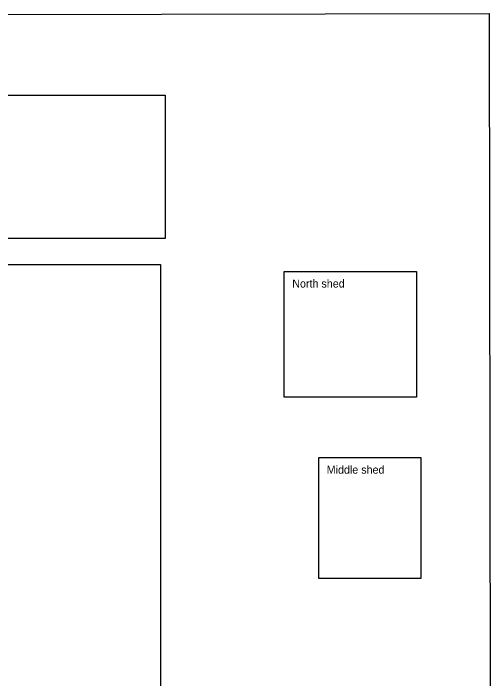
# Model space of a CAD drawing. Header units: feet. Extents: x 70 to 1025, y -1570 to -26.
# Drawn here: x 430.4 to 609.2, y -304.5 to -54.6 of the extents above; entities that cross this region are included whole.
import ezdxf

# ---------------------------------------------------------------- set-up
doc = ezdxf.new("R2010")
doc.units = ezdxf.units.FT
doc.layers.add('BLDG-EXIST', color=8, linetype='CONTINUOUS')
doc.layers.add('PROPERTY', color=1, linetype='CONTINUOUS')

msp = doc.modelspace()

# ---------------------------------------------------------------- linework, layer by layer
at = {"layer": 'BLDG-EXIST'}
for p, q in [((321.6, -85.3), (487.3, -85.3)), ((487.3, -85.3), (487.3, -138.9)), ((487.3, -138.9), (321.6, -138.9)), ((112.1, -148.6), (485.6, -148.6)), ((485.6, -148.6), (485.6, -461)), ((531.9, -151.3), (581.4, -151.3)), ((531.9, -198.3), (531.9, -151.3)), ((581.4, -151.3), (581.4, -198.3)), ((581.4, -198.3), (531.9, -198.3)), ((544.8, -221), (583.1, -221)), ((544.8, -266.3), (544.8, -221)), ((583.1, -221), (583.1, -266.3)), ((583.1, -266.3), (544.8, -266.3))]:
    msp.add_line(p, q, dxfattribs=at)
at = {"layer": 'PROPERTY'}
for p, q in [((69.6, -55.7), (608.7, -54.6)), ((608.7, -54.6), (609.2, -400.6))]:
    msp.add_line(p, q, dxfattribs=at)

# ---------------------------------------------------------------- texts
at = {"layer": 'BLDG-EXIST'}
for s, p in [('North shed', (534.9, -157.3)), ('Middle shed', (547.8, -227))]:
    msp.add_text(s, height=3, dxfattribs=at).set_placement(p)

doc.saveas('drawing.dxf')
